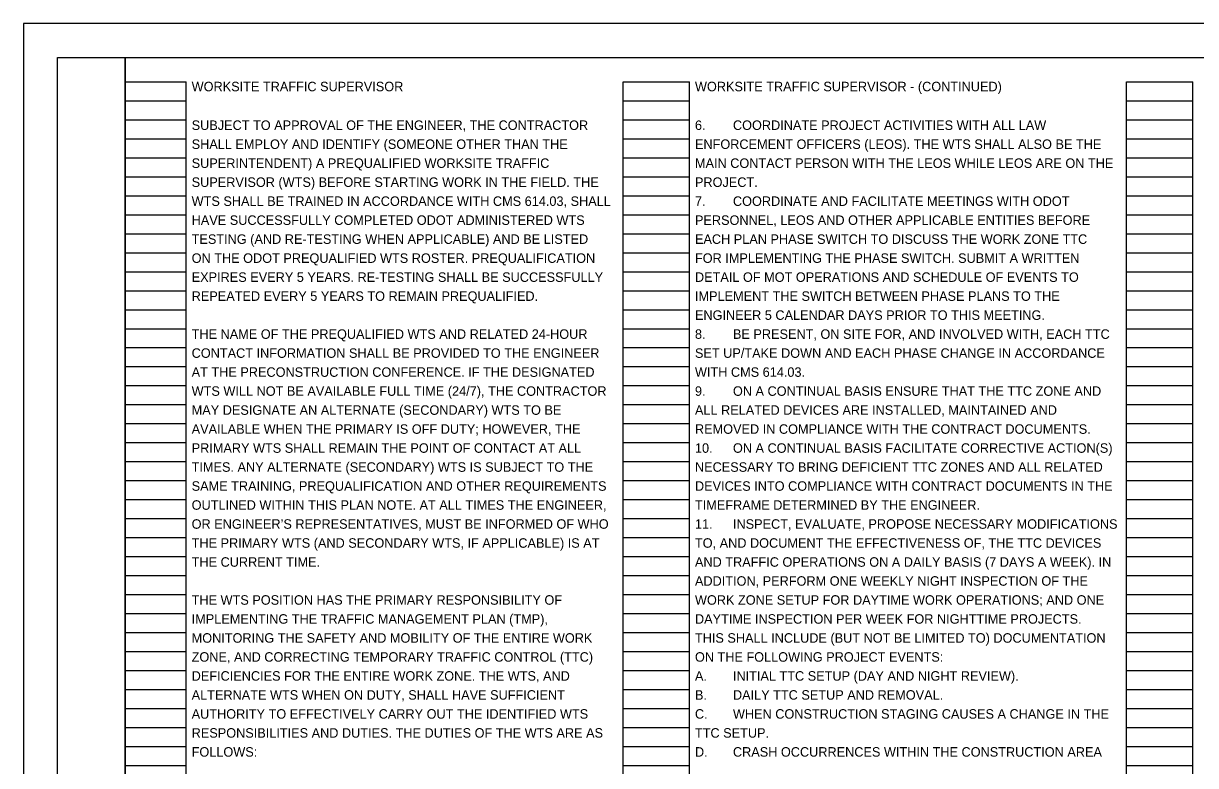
# Model space of a CAD drawing. Extents: x -71 to 34, y -17 to 40.
# Drawn here: x 0 to 17.28, y 11.06 to 22 of the extents above; entities that cross this region are included whole.
import ezdxf

# ---------------------------------------------------------------- set-up
doc = ezdxf.new("R2010")
doc.units = 0
for name, color, linetype in [('SH_Border', 7, 'Continuous'), ('SH_Cut_Line', 7, 'Continuous'), ('SH_Data', 7, 'Continuous'), ('SH_Text', 7, 'Continuous')]:
    doc.layers.add(name, color=color, linetype=linetype)

msp = doc.modelspace()

# ---------------------------------------------------------------- linework, layer by layer
at = {"layer": 'SH_Border'}
for points in [[(0.5, 21.5), (1.5, 21.5), (1.5, 0.5), (0.5, 0.5)], [(1.5, 21.5), (33.5, 21.5), (33.5, 0.5), (1.5, 0.5)]]:
    msp.add_lwpolyline(points, close=True, dxfattribs=at)
at = {"layer": 'SH_Cut_Line'}
msp.add_lwpolyline([(0, 0), (34, 0), (34, 22), (0, 22)], close=True, dxfattribs=at)
at = {"layer": 'SH_Data'}
for p, q in [((1.5, 0.98), (1.5, 21.14)), ((1.5, 21.14), (2.4, 21.14)), ((2.4, 0.98), (2.4, 21.14)), ((8.84, 0.98), (8.84, 21.14)), ((8.84, 21.14), (9.82, 21.14)), ((9.82, 0.98), (9.82, 21.14)), ((16.26, 0.98), (16.26, 21.14)), ((16.26, 21.14), (17.24, 21.14)), ((17.24, 0.98), (17.24, 21.14)), ((1.5, 20.86), (2.4, 20.86)), ((8.84, 20.86), (9.82, 20.86)), ((16.26, 20.86), (17.24, 20.86)), ((1.5, 20.58), (2.4, 20.58)), ((8.84, 20.58), (9.82, 20.58)), ((16.26, 20.58), (17.24, 20.58)), ((1.5, 20.3), (2.4, 20.3)), ((8.84, 20.3), (9.82, 20.3)), ((16.26, 20.3), (17.24, 20.3)), ((1.5, 20.02), (2.4, 20.02)), ((8.84, 20.02), (9.82, 20.02)), ((16.26, 20.02), (17.24, 20.02)), ((1.5, 19.74), (2.4, 19.74)), ((8.84, 19.74), (9.82, 19.74)), ((16.26, 19.74), (17.24, 19.74)), ((1.5, 19.46), (2.4, 19.46)), ((8.84, 19.46), (9.82, 19.46)), ((16.26, 19.46), (17.24, 19.46)), ((1.5, 19.18), (2.4, 19.18)), ((8.84, 19.18), (9.82, 19.18)), ((16.26, 19.18), (17.24, 19.18)), ((1.5, 18.9), (2.4, 18.9)), ((8.84, 18.9), (9.82, 18.9)), ((16.26, 18.9), (17.24, 18.9)), ((1.5, 18.62), (2.4, 18.62)), ((8.84, 18.62), (9.82, 18.62)), ((16.26, 18.62), (17.24, 18.62)), ((1.5, 18.34), (2.4, 18.34)), ((8.84, 18.34), (9.82, 18.34)), ((16.26, 18.34), (17.24, 18.34)), ((1.5, 18.06), (2.4, 18.06)), ((8.84, 18.06), (9.82, 18.06)), ((16.26, 18.06), (17.24, 18.06)), ((1.5, 17.78), (2.4, 17.78)), ((8.84, 17.78), (9.82, 17.78)), ((16.26, 17.78), (17.24, 17.78)), ((1.5, 17.5), (2.4, 17.5)), ((8.84, 17.5), (9.82, 17.5)), ((16.26, 17.5), (17.24, 17.5)), ((1.5, 17.22), (2.4, 17.22)), ((8.84, 17.22), (9.82, 17.22)), ((16.26, 17.22), (17.24, 17.22)), ((1.5, 16.94), (2.4, 16.94)), ((8.84, 16.94), (9.82, 16.94)), ((16.26, 16.94), (17.24, 16.94)), ((1.5, 16.66), (2.4, 16.66)), ((8.84, 16.66), (9.82, 16.66)), ((16.26, 16.66), (17.24, 16.66)), ((1.5, 16.38), (2.4, 16.38)), ((8.84, 16.38), (9.82, 16.38)), ((16.26, 16.38), (17.24, 16.38)), ((1.5, 16.1), (2.4, 16.1)), ((8.84, 16.1), (9.82, 16.1)), ((16.26, 16.1), (17.24, 16.1)), ((1.5, 15.82), (2.4, 15.82)), ((8.84, 15.82), (9.82, 15.82)), ((16.26, 15.82), (17.24, 15.82)), ((1.5, 15.54), (2.4, 15.54)), ((8.84, 15.54), (9.82, 15.54)), ((16.26, 15.54), (17.24, 15.54)), ((1.5, 15.26), (2.4, 15.26)), ((8.84, 15.26), (9.82, 15.26)), ((16.26, 15.26), (17.24, 15.26)), ((1.5, 14.98), (2.4, 14.98)), ((8.84, 14.98), (9.82, 14.98)), ((16.26, 14.98), (17.24, 14.98)), ((1.5, 14.7), (2.4, 14.7)), ((8.84, 14.7), (9.82, 14.7)), ((16.26, 14.7), (17.24, 14.7)), ((1.5, 14.42), (2.4, 14.42)), ((8.84, 14.42), (9.82, 14.42)), ((16.26, 14.42), (17.24, 14.42)), ((1.5, 14.14), (2.4, 14.14)), ((8.84, 14.14), (9.82, 14.14)), ((16.26, 14.14), (17.24, 14.14)), ((1.5, 13.86), (2.4, 13.86)), ((8.84, 13.86), (9.82, 13.86)), ((16.26, 13.86), (17.24, 13.86)), ((1.5, 13.58), (2.4, 13.58)), ((8.84, 13.58), (9.82, 13.58)), ((16.26, 13.58), (17.24, 13.58)), ((1.5, 13.3), (2.4, 13.3)), ((8.84, 13.3), (9.82, 13.3)), ((16.26, 13.3), (17.24, 13.3)), ((1.5, 13.02), (2.4, 13.02)), ((8.84, 13.02), (9.82, 13.02)), ((16.26, 13.02), (17.24, 13.02)), ((1.5, 12.74), (2.4, 12.74)), ((8.84, 12.74), (9.82, 12.74)), ((16.26, 12.74), (17.24, 12.74)), ((1.5, 12.46), (2.4, 12.46)), ((8.84, 12.46), (9.82, 12.46)), ((16.26, 12.46), (17.24, 12.46)), ((1.5, 12.18), (2.4, 12.18)), ((8.84, 12.18), (9.82, 12.18)), ((16.26, 12.18), (17.24, 12.18)), ((1.5, 11.9), (2.4, 11.9)), ((8.84, 11.9), (9.82, 11.9)), ((16.26, 11.9), (17.24, 11.9)), ((1.5, 11.62), (2.4, 11.62)), ((8.84, 11.62), (9.82, 11.62)), ((16.26, 11.62), (17.24, 11.62)), ((1.5, 11.34), (2.4, 11.34)), ((8.84, 11.34), (9.82, 11.34)), ((16.26, 11.34), (17.24, 11.34)), ((1.5, 11.06), (2.4, 11.06)), ((8.84, 11.06), (9.82, 11.06)), ((16.26, 11.06), (17.24, 11.06))]:
    msp.add_line(p, q, dxfattribs=at)

# ---------------------------------------------------------------- texts
at = {"layer": 'SH_Text'}
for s, p in [('WORKSITE TRAFFIC SUPERVISOR', (2.48, 21)), ('WORKSITE TRAFFIC SUPERVISOR - (CONTINUED)', (9.9, 21)), ('SUBJECT TO APPROVAL OF THE ENGINEER, THE CONTRACTOR ', (2.48, 20.43)), ('6.', (9.9, 20.43)), ('COORDINATE PROJECT ACTIVITIES WITH ALL LAW ', (10.46, 20.43)), ('SHALL EMPLOY AND IDENTIFY (SOMEONE OTHER THAN THE ', (2.48, 20.15)), ('ENFORCEMENT OFFICERS (LEOS). THE WTS SHALL ALSO BE THE ', (9.9, 20.15)), ('SUPERINTENDENT) A PREQUALIFIED WORKSITE TRAFFIC ', (2.48, 19.87)), ('MAIN CONTACT PERSON WITH THE LEOS WHILE LEOS ARE ON THE ', (9.9, 19.87)), ('SUPERVISOR (WTS) BEFORE STARTING WORK IN THE FIELD. THE ', (2.48, 19.59)), ('PROJECT.', (9.9, 19.59)), ('WTS SHALL BE TRAINED IN ACCORDANCE WITH CMS 614.03, SHALL ', (2.48, 19.31)), ('7.', (9.9, 19.31)), ('COORDINATE AND FACILITATE MEETINGS WITH ODOT ', (10.46, 19.31)), ('HAVE SUCCESSFULLY COMPLETED ODOT ADMINISTERED WTS ', (2.48, 19.03)), ('PERSONNEL, LEOS AND OTHER APPLICABLE ENTITIES BEFORE ', (9.9, 19.03)), ('TESTING (AND RE-TESTING WHEN APPLICABLE) AND BE LISTED ', (2.48, 18.75)), ('EACH PLAN PHASE SWITCH TO DISCUSS THE WORK ZONE TTC ', (9.9, 18.75)), ('ON THE ODOT PREQUALIFIED WTS ROSTER. PREQUALIFICATION ', (2.48, 18.47)), ('FOR IMPLEMENTING THE PHASE SWITCH. SUBMIT A WRITTEN ', (9.9, 18.47)), ('EXPIRES EVERY 5 YEARS. RE-TESTING SHALL BE SUCCESSFULLY ', (2.48, 18.19)), ('DETAIL OF MOT OPERATIONS AND SCHEDULE OF EVENTS TO ', (9.9, 18.19)), ('REPEATED EVERY 5 YEARS TO REMAIN PREQUALIFIED.  ', (2.48, 17.91)), ('IMPLEMENT THE SWITCH BETWEEN PHASE PLANS TO THE ', (9.9, 17.91)), ('ENGINEER 5 CALENDAR DAYS PRIOR TO THIS MEETING. ', (9.9, 17.63)), ('THE NAME OF THE PREQUALIFIED WTS AND RELATED 24-HOUR ', (2.48, 17.35)), ('8.', (9.9, 17.35)), ('BE PRESENT, ON SITE FOR, AND INVOLVED WITH, EACH TTC ', (10.46, 17.35)), ('CONTACT INFORMATION SHALL BE PROVIDED TO THE ENGINEER ', (2.48, 17.07)), ('SET UP/TAKE DOWN AND EACH PHASE CHANGE IN ACCORDANCE ', (9.9, 17.07)), ('AT THE PRECONSTRUCTION CONFERENCE. IF THE DESIGNATED ', (2.48, 16.79)), ('WITH CMS 614.03. ', (9.9, 16.79)), ('WTS WILL NOT BE AVAILABLE FULL TIME (24/7), THE CONTRACTOR ', (2.48, 16.51)), ('9.', (9.9, 16.51)), ('ON A CONTINUAL BASIS ENSURE THAT THE TTC ZONE AND ', (10.46, 16.51)), ('MAY DESIGNATE AN ALTERNATE (SECONDARY) WTS TO BE ', (2.48, 16.23)), ('ALL RELATED DEVICES ARE INSTALLED, MAINTAINED AND ', (9.9, 16.23)), ('AVAILABLE WHEN THE PRIMARY IS OFF DUTY; HOWEVER, THE ', (2.48, 15.95)), ('REMOVED IN COMPLIANCE WITH THE CONTRACT DOCUMENTS.', (9.9, 15.95)), ('PRIMARY WTS SHALL REMAIN THE POINT OF CONTACT AT ALL ', (2.48, 15.67)), ('10.', (9.9, 15.67)), ('ON A CONTINUAL BASIS FACILITATE CORRECTIVE ACTION(S) ', (10.46, 15.67)), ('TIMES. ANY ALTERNATE (SECONDARY) WTS IS SUBJECT TO THE ', (2.48, 15.39)), ('NECESSARY TO BRING DEFICIENT TTC ZONES AND ALL RELATED ', (9.9, 15.39)), ('SAME TRAINING, PREQUALIFICATION AND OTHER REQUIREMENTS ', (2.48, 15.11)), ('DEVICES INTO COMPLIANCE WITH CONTRACT DOCUMENTS IN THE ', (9.9, 15.11)), ('OUTLINED WITHIN THIS PLAN NOTE. AT ALL TIMES THE ENGINEER, ', (2.48, 14.83)), ('TIMEFRAME DETERMINED BY THE ENGINEER. ', (9.9, 14.83)), ('OR ENGINEER’S REPRESENTATIVES, MUST BE INFORMED OF WHO ', (2.48, 14.55)), ('11.', (9.9, 14.55)), ('INSPECT, EVALUATE, PROPOSE NECESSARY MODIFICATIONS ', (10.46, 14.55)), ('THE PRIMARY WTS (AND SECONDARY WTS, IF APPLICABLE) IS AT ', (2.48, 14.27)), ('TO, AND DOCUMENT THE EFFECTIVENESS OF, THE TTC DEVICES ', (9.9, 14.27)), ('THE CURRENT TIME. ', (2.48, 13.99)), ('AND TRAFFIC OPERATIONS ON A DAILY BASIS (7 DAYS A WEEK). IN ', (9.9, 13.99)), ('ADDITION, PERFORM ONE WEEKLY NIGHT INSPECTION OF THE ', (9.9, 13.71)), ('THE WTS POSITION HAS THE PRIMARY RESPONSIBILITY OF ', (2.48, 13.43)), ('WORK ZONE SETUP FOR DAYTIME WORK OPERATIONS; AND ONE ', (9.9, 13.43)), ('IMPLEMENTING THE TRAFFIC MANAGEMENT PLAN (TMP), ', (2.48, 13.15)), ('DAYTIME INSPECTION PER WEEK FOR NIGHTTIME PROJECTS. ', (9.9, 13.15)), ('MONITORING THE SAFETY AND MOBILITY OF THE ENTIRE WORK ', (2.48, 12.87)), ('THIS SHALL INCLUDE (BUT NOT BE LIMITED TO) DOCUMENTATION ', (9.9, 12.87)), ('ZONE, AND CORRECTING TEMPORARY TRAFFIC CONTROL (TTC) ', (2.48, 12.59)), ('ON THE FOLLOWING PROJECT EVENTS:', (9.9, 12.59)), ('DEFICIENCIES FOR THE ENTIRE WORK ZONE. THE WTS, AND ', (2.48, 12.31)), ('A.', (9.9, 12.31)), ('INITIAL TTC SETUP (DAY AND NIGHT REVIEW).', (10.46, 12.31)), ('ALTERNATE WTS WHEN ON DUTY, SHALL HAVE SUFFICIENT ', (2.48, 12.03)), ('B.', (9.9, 12.03)), ('DAILY TTC SETUP AND REMOVAL.', (10.46, 12.03)), ('AUTHORITY TO EFFECTIVELY CARRY OUT THE IDENTIFIED WTS ', (2.48, 11.75)), ('C.', (9.9, 11.75)), ('WHEN CONSTRUCTION STAGING CAUSES A CHANGE IN THE ', (10.46, 11.75)), ('RESPONSIBILITIES AND DUTIES. THE DUTIES OF THE WTS ARE AS ', (2.48, 11.47)), ('TTC SETUP.', (9.9, 11.47)), ('FOLLOWS: ', (2.48, 11.19)), ('D.', (9.9, 11.19)), ('CRASH OCCURRENCES WITHIN THE CONSTRUCTION AREA ', (10.46, 11.19))]:
    msp.add_text(s, height=0.14, dxfattribs=at).set_placement(p)

doc.saveas('drawing.dxf')
